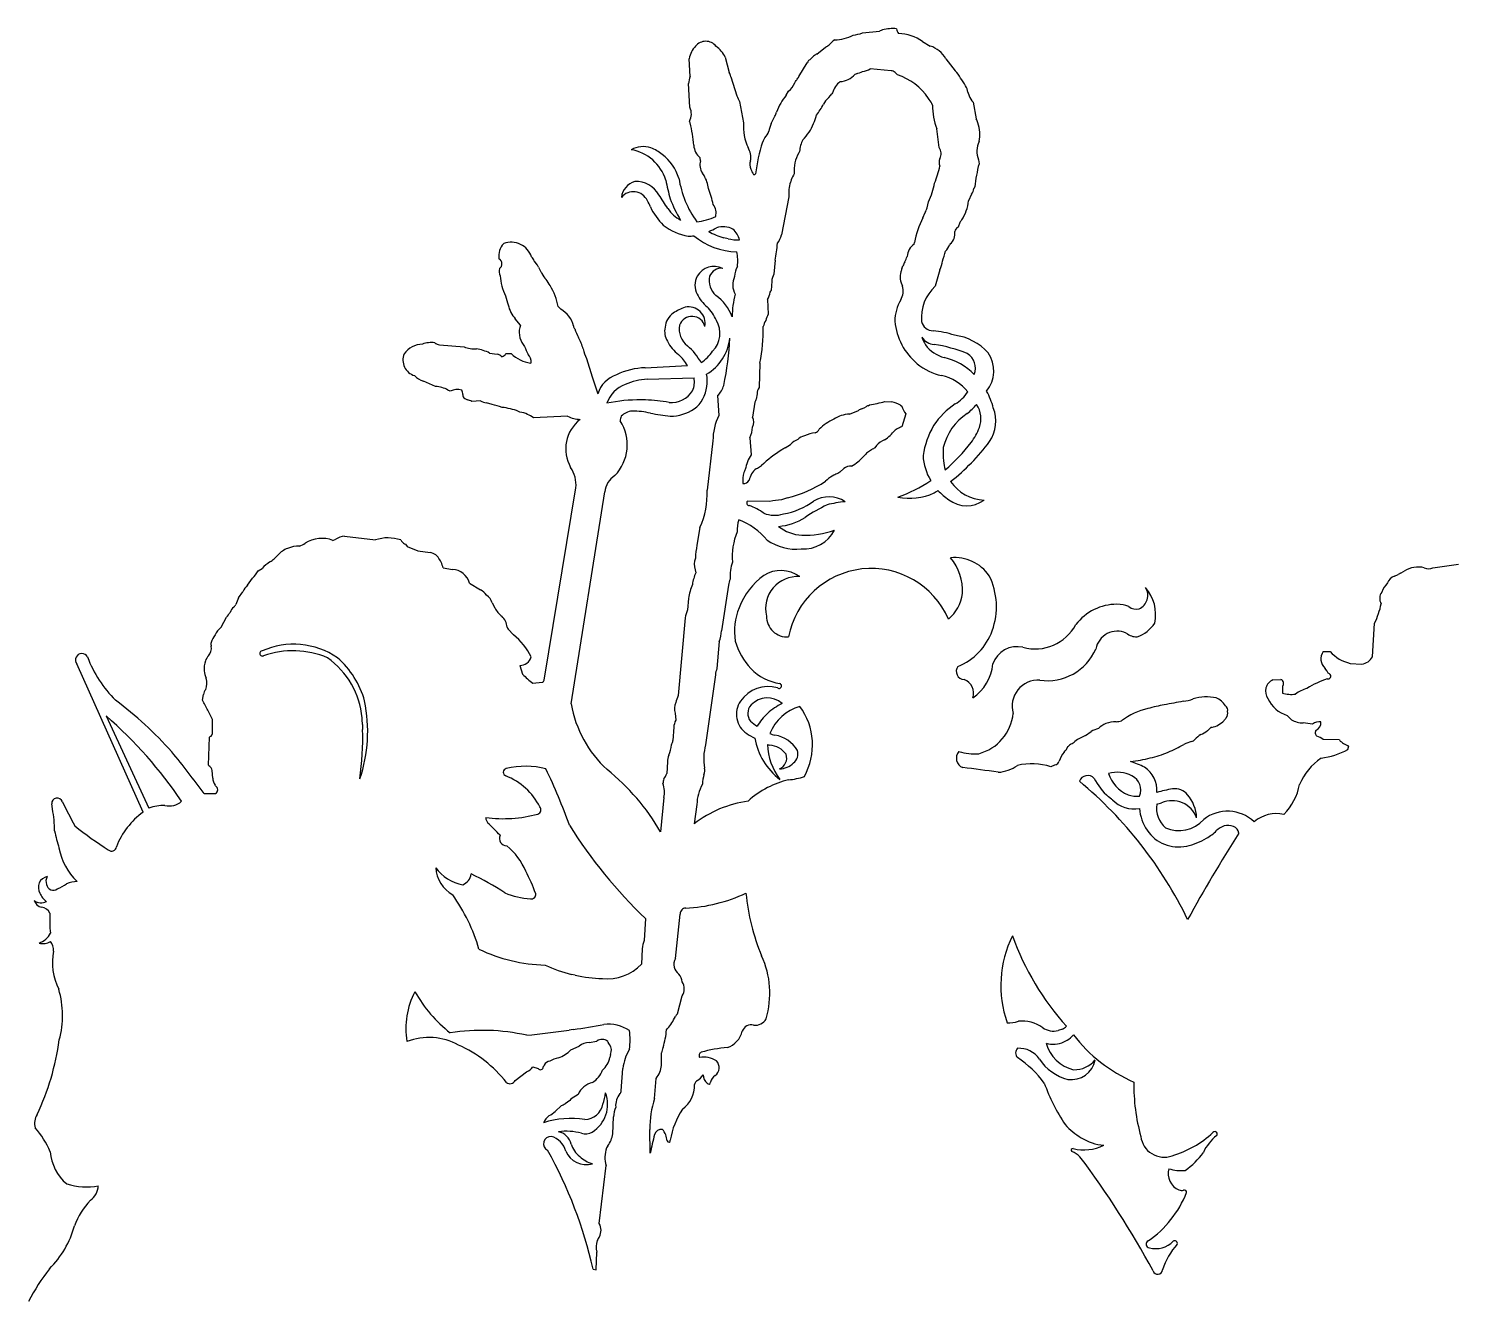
# Model space of a CAD drawing. Extents: x 0 to 29.9, y 0 to 23.9.
# Drawn here: x 0.93 to 17.14, y 9.48 to 23.91 of the extents above; entities that cross this region are included whole.
import ezdxf

# ---------------------------------------------------------------- set-up
doc = ezdxf.new("R2010")
doc.units = 0
doc.layers.add('WHITE', color=7, linetype='CONTINUOUS')

msp = doc.modelspace()

# ---------------------------------------------------------------- linework, layer by layer
at = {"layer": 'WHITE', "linetype": 'CONTINUOUS'}
for p, q in [((10.382711, 23.861903), (10.574773, 23.881591)), ((9.864273, 23.622591), (9.960523, 23.701341)), ((11.062148, 23.766091), (11.149648, 23.713591)), ((8.430148, 23.367091), (8.417461, 23.569653)), ((8.825648, 23.586716), (8.871855, 23.411682)), ((9.660398, 23.368841), (9.753586, 23.522403)), ((9.796023, 23.566591), (9.801711, 23.570528)), ((11.328148, 23.569216), (11.433586, 23.430528)), ((8.889961, 23.365778), (8.956898, 23.149216)), ((10.312273, 23.399466), (10.296086, 23.391153)), ((10.704919, 23.432972), (10.468898, 23.454591)), ((10.777336, 23.386778), (10.751086, 23.413028)), ((8.424898, 23.018841), (8.409101, 23.288932)), ((9.516898, 23.156216), (9.541398, 23.200841)), ((9.613586, 23.294903), (9.623648, 23.312841)), ((10.041898, 23.182466), (10.034898, 23.172841)), ((11.576783, 23.191418), (11.590648, 23.149216)), ((8.987961, 23.084903), (9.033898, 22.842091)), ((9.963586, 23.093653), (9.940398, 23.053841)), ((11.137398, 23.106341), (11.130398, 23.120341)), ((11.637898, 23.076591), (11.671855, 22.886682)), ((8.426783, 22.841418), (8.421398, 22.859591)), ((9.34581, 22.834113), (9.387398, 22.919091)), ((11.251855, 22.562932), (11.224023, 22.772966)), ((9.258773, 22.641716), (9.273648, 22.674091)), ((8.546987, 22.412569), (8.540398, 22.446591)), ((9.669101, 22.518932), (9.661711, 22.503028)), ((11.697264, 22.422764), (11.702648, 22.378341)), ((8.585461, 22.244903), (8.568398, 22.272466)), ((9.607384, 22.2649), (9.600461, 22.249278)), ((9.569398, 22.176216), (9.565461, 22.170528)), ((9.546106, 22.00238), (9.465273, 21.572466)), ((11.113773, 21.880466), (11.129405, 21.948882)), ((11.618648, 22.035341), (11.583514, 21.957668)), ((11.066523, 21.764966), (11.091898, 21.826216)), ((11.485648, 21.712466), (11.464648, 21.661716)), ((8.85798, 21.527625), (8.809165, 21.53909)), ((10.967648, 21.468341), (10.972851, 21.486432)), ((11.376711, 21.470528), (11.368398, 21.460466)), ((6.660898, 21.274966), (6.691086, 21.234278)), ((9.392648, 21.284591), (9.376898, 21.126216)), ((6.709898, 21.207591), (6.736148, 21.155091)), ((10.829398, 21.187466), (10.840336, 21.222028)), ((11.259898, 21.177841), (11.205635, 20.989517)), ((9.352913, 21.048032), (9.344884, 20.94365)), ((6.931273, 20.758716), (6.961959, 20.729117)), ((9.305148, 20.838341), (9.313898, 20.672091)), ((6.505148, 20.549591), (6.446086, 20.621778)), ((5.586566, 20.326284), (5.865523, 20.302841)), ((6.154273, 20.232841), (6.242258, 20.221942)), ((6.338898, 20.225841), (6.400148, 20.225841)), ((6.619773, 20.119091), (6.625461, 20.123028)), ((7.253711, 20.172028), (7.31581, 19.962569)), ((9.219398, 20.119966), (9.208898, 19.840841)), ((7.31581, 19.962569), (7.380608, 19.770986)), ((7.918556, 20.066315), (8.398085, 20.091206)), ((7.941945, 19.935396), (8.472037, 19.952602)), ((5.54324, 19.853138), (5.403523, 19.913466)), ((5.708898, 19.801466), (5.681773, 19.812841)), ((6.050148, 19.692091), (5.953898, 19.683341)), ((6.18217, 19.651429), (6.120821, 19.669206)), ((7.923087, 19.701078), (7.874126, 19.702152)), ((8.739898, 19.751591), (8.753898, 19.525841)), ((9.161648, 19.676341), (9.136711, 19.506153)), ((9.186323, 19.770316), (9.175648, 19.708716)), ((10.373523, 19.601966), (10.417273, 19.620341)), ((10.444398, 19.636091), (10.460858, 19.644084)), ((10.635148, 19.683341), (10.714571, 19.677956)), ((10.812336, 19.641778), (10.827648, 19.630841)), ((6.49717, 19.563929), (6.481086, 19.571778)), ((7.038898, 19.517091), (6.653898, 19.499591)), ((10.23342, 19.540253), (10.335898, 19.581841)), ((10.871398, 19.543341), (10.825898, 19.398091)), ((8.686987, 19.236319), (8.619101, 18.677682)), ((9.103898, 19.272091), (9.121398, 19.079591)), ((9.505523, 19.160091), (9.565461, 19.195528)), ((10.540648, 19.183716), (10.521398, 19.158341)), ((10.418586, 19.086153), (10.392336, 19.059903)), ((9.176086, 18.919903), (9.181773, 18.923841)), ((9.224211, 18.950528), (9.235148, 18.957091)), ((10.055898, 18.846841), (10.037961, 18.836778)), ((10.169211, 18.924278), (10.125898, 18.881841)), ((6.772723, 16.525116), (7.133194, 18.706079)), ((7.078016, 16.25437), (7.461312, 18.657609)), ((9.33224, 18.550384), (9.077648, 18.554591)), ((9.531876, 18.592679), (9.462258, 18.567239)), ((4.509557, 18.155638), (4.861023, 18.114466)), ((8.538648, 18.255341), (8.503823, 18.055316)), ((4.378898, 18.108341), (4.412586, 18.121028)), ((5.147148, 18.113591), (5.157648, 18.099591)), ((5.201398, 18.064591), (5.218898, 18.038341)), ((5.218898, 18.038341), (5.341757, 17.989786)), ((5.341757, 17.989786), (5.480807, 17.973544)), ((5.544836, 17.944278), (5.571086, 17.918028)), ((16.84849, 17.797884), (17.136923, 17.840766)), ((3.410396, 17.600955), (3.468596, 17.679697)), ((3.530378, 17.763033), (3.575466, 17.79219)), ((5.627456, 17.797379), (5.73479, 17.780646)), ((8.485737, 17.776613), (8.491398, 17.740841)), ((16.411023, 17.703216), (16.454773, 17.721591)), ((16.481898, 17.737341), (16.523023, 17.760091)), ((3.30872, 17.456243), (3.357646, 17.526595)), ((5.925461, 17.624903), (6.051494, 17.55036)), ((8.86274, 17.600414), (8.783696, 17.084)), ((6.184898, 17.401341), (6.214211, 17.344903)), ((8.407964, 17.45182), (8.397773, 17.319966)), ((3.112691, 17.123969), (3.173801, 17.236877)), ((8.371523, 17.232466), (8.291898, 16.348716)), ((6.366898, 17.102966), (6.425523, 17.039091)), ((16.162523, 16.787966), (16.186855, 17.17125)), ((8.758105, 16.96125), (8.732313, 16.656096)), ((2.227042, 15.028991), (1.474827, 16.707912)), ((15.605148, 16.848341), (15.683898, 16.848341)), ((15.910523, 16.714466), (16.043523, 16.705716)), ((6.496398, 16.690841), (6.529211, 16.592403)), ((8.713918, 16.58537), (8.603398, 15.790466)), ((15.034648, 16.528091), (15.123898, 16.533341)), ((15.643648, 16.631341), (15.624836, 16.658028)), ((15.676023, 16.596341), (15.661148, 16.605091)), ((6.645148, 16.489591), (6.749273, 16.500091)), ((15.141398, 16.454591), (15.141398, 16.375841)), ((2.900148, 16.297091), (2.912434, 16.361247)), ((1.808315, 16.118316), (2.290351, 15.073905)), ((3.013898, 16.078341), (2.959648, 16.182466)), ((3.013898, 15.920841), (3.013898, 16.078341)), ((8.258514, 16.149014), (8.263898, 16.069591)), ((15.244211, 16.076153), (15.196086, 16.124278)), ((2.978898, 15.877091), (2.988523, 15.884091)), ((4.713519, 16.023146), (4.715447, 15.965674)), ((8.241768, 15.990612), (8.233529, 15.84232)), ((12.909658, 15.896363), (12.973903, 15.941282)), ((15.482648, 16.025841), (15.376807, 16.039134)), ((2.967961, 15.559903), (2.978898, 15.877091)), ((15.787869, 15.846723), (15.605148, 15.850841)), ((15.885148, 15.737091), (15.893898, 15.780841)), ((2.970148, 15.553341), (2.967961, 15.559903)), ((8.171734, 15.596836), (8.163563, 15.466096)), ((3.017843, 15.4137), (3.009954, 15.500482)), ((2.917648, 15.238341), (3.048898, 15.238341)), ((3.047148, 15.324966), (3.041898, 15.335466)), ((1.199101, 15.063932), (1.191008, 15.120966)), ((8.128105, 15.19375), (8.093324, 14.805008)), ((8.504047, 15.115451), (8.474031, 14.895075)), ((13.205047, 15.176583), (13.171205, 15.203147)), ((7.922648, 13.820841), (7.907773, 13.574966)), ((8.261711, 13.368028), (8.316398, 13.873341)), ((7.883056, 13.479393), (7.874741, 13.304789)), ((7.126046, 13.179514), (7.084546, 13.189091)), ((8.283586, 12.742403), (8.337264, 12.945168)), ((8.249023, 12.691216), (8.260398, 12.711341)), ((7.102046, 12.563631), (7.054769, 12.556809)), ((12.647506, 12.568649), (12.598031, 12.551239)), ((7.073898, 12.333341), (7.171023, 12.375341)), ((7.284369, 12.417072), (7.369648, 12.433091)), ((7.493898, 12.429591), (7.500461, 12.418653)), ((12.665788, 12.423201), (12.700755, 12.441843)), ((7.523514, 12.280168), (7.516783, 12.246514)), ((8.101418, 12.15787), (8.102851, 12.298932)), ((6.443023, 11.985091), (6.573398, 12.083091)), ((6.645148, 12.140841), (6.706398, 12.123341)), ((7.647213, 11.869765), (7.664355, 12.1225)), ((8.023491, 11.782289), (8.043398, 12.010466)), ((6.969773, 11.701591), (6.896711, 11.635528)), ((7.062961, 11.758028), (7.010461, 11.723028)), ((7.159211, 11.828028), (7.127273, 11.806591)), ((7.550981, 11.37978), (7.560223, 11.572616)), ((7.975148, 11.160841), (7.971106, 11.43238)), ((7.397648, 10.364591), (7.476398, 11.020841)), ((7.362648, 9.839591), (7.371398, 10.040841)), ((7.327648, 9.848341), (7.362648, 9.839591))]:
    msp.add_line(p, q, dxfattribs=at)
for centre, radius, start, end in [((10.040079, 24.329113), 0.546904, -87.153324, -64.320577), ((10.215336, 24.320347), 0.488042, -82.732835, -69.943182), ((10.804712, 23.395328), 0.537888, 111.267474, 115.30798), ((10.728665, 23.412923), 0.498099, 85.655451, 103.82892), ((10.875707, 23.92766), 0.110792, -170.613823, -139.251253), ((10.770089, 23.335488), 0.520305, 55.852706, 87.611483), ((8.673734, 23.527839), 0.259662, 135.286001, 170.732985), ((8.605148, 23.620861), 0.146566, 37.718732, 142.281269), ((8.523702, 23.437775), 0.336682, 26.255811, 54.107909), ((9.852169, 23.951591), 0.272701, -66.588176, -55.876526), ((10.155031, 23.625009), 0.180643, 119.077584, 146.069744), ((11.049125, 23.406774), 0.322864, 30.207063, 71.859443), ((9.846033, 23.47609), 0.1034, 118.924454, 153.390213), ((9.889758, 23.517482), 0.102792, 121.068311, 148.931689), ((9.896229, 23.540177), 0.088393, 111.193607, 132.325352), ((8.607554, 23.277404), 0.198787, 153.181298, 176.675509), ((8.686865, 23.312195), 0.210045, 14.779899, 28.271445), ((9.320974, 23.557504), 0.389193, -38.949906, -32.672422), ((9.486565, 23.450653), 0.192123, -32.507885, -25.203438), ((10.115564, 23.551705), 0.241588, -86.888499, -41.649229), ((10.237083, 23.723793), 0.332929, -76.947367, -64.060912), ((10.342999, 23.675914), 0.254627, -81.027374, -60.366626), ((10.7085, 23.377853), 0.055235, 39.556154, 93.716396), ((10.570481, 22.745526), 0.67379, 33.798796, 72.121375), ((11.293005, 23.271066), 0.212583, 21.42428, 48.600876), ((11.254992, 23.125671), 0.324656, 24.507368, 43.39482), ((9.397588, 23.385938), 0.234398, -52.154755, -22.85353), ((10.277478, 23.11618), 0.244727, 127.446684, 164.284646), ((11.397653, 23.162356), 0.181472, 9.215198, 32.679741), ((8.26202, 22.942757), 0.179772, -27.556355, 25.038264), ((9.264182, 23.257974), 0.325962, -160.5094, -147.930147), ((10.041554, 22.728649), 0.676814, 140.821747, 159.518809), ((8.992113, 23.570191), 1.079751, -36.476999, -28.568668), ((9.594506, 23.497733), 0.547266, -47.591941, -36.417453), ((11.05315, 23.01614), 0.123426, 12.594233, 46.954406), ((12.006549, 23.058789), 0.833092, -178.917676, -159.934962), ((11.767115, 23.212342), 0.187418, -160.316586, -133.587164), ((9.262946, 23.000653), 0.148797, -33.239497, -13.678551), ((9.438294, 23.022748), 0.432486, -25.844275, -12.61707), ((11.609268, 22.838313), 0.0791, 3.297792, 37.69795), ((7.046678, 22.479943), 1.426659, 4.369183, 14.677125), ((9.588455, 22.797269), 0.556365, 175.379115, 205.104894), ((9.158531, 22.797217), 0.168558, -46.925272, -17.505731), ((9.759918, 22.660895), 0.448877, 157.300817, 169.003948), ((9.310642, 23.044215), 0.557912, -44.890556, -22.110975), ((11.353203, 22.710839), 0.360108, -12.774114, 21.507589), ((7.896813, 22.279169), 0.293453, 72.825364, 118.10161), ((7.678103, 22.049727), 0.49489, 16.894947, 80.640558), ((7.765578, 22.038915), 0.564379, 52.081678, 67.290005), ((8.668196, 22.599528), 0.199304, -176.86533, -129.882799), ((8.894718, 22.448664), 0.220775, -9.206756, 30.650695), ((10.969845, 22.057475), 1.812191, 161.84849, 173.42017), ((9.205473, 22.658445), 0.055864, -40.683797, -17.425405), ((9.978926, 22.503171), 0.310225, 151.653679, 177.087812), ((11.142312, 22.492864), 0.130036, -24.820364, 32.604555), ((11.932007, 22.519078), 0.253734, 153.771447, 202.307995), ((7.774734, 22.047905), 0.551662, 17.644279, 52.258041), ((8.688024, 22.362436), 0.149683, 160.431791, 216.946632), ((9.222204, 22.369351), 0.118057, 158.122934, 205.910315), ((9.996662, 22.301351), 0.390981, 148.947349, 185.349393), ((11.344483, 22.394956), 0.094644, 152.758794, 206.474564), ((13.2953, 21.95316), 1.648429, 165.052679, 174.323833), ((9.458385, 22.399943), 1.172599, -170.931182, -144.613291), ((8.298051, 22.067116), 0.337954, 5.432771, 31.740277), ((9.304091, 22.374805), 0.196537, -163.128302, -142.749486), ((9.152918, 22.273953), 0.018864, -106.222575, -27.890302), ((9.779096, 22.130197), 0.214688, 146.31194, 167.622547), ((10.021425, 22.638883), 1.270963, -22.19231, -13.009906), ((7.785029, 21.888431), 0.173582, 24.436368, 141.282498), ((7.851842, 21.979667), 0.20299, 103.994292, 175.100712), ((7.820641, 21.890047), 0.287143, 28.180407, 93.571486), ((13.621129, 23.330624), 5.58644, -168.255861, -166.020821), ((7.971961, 21.806048), 0.724449, 8.684277, 23.861978), ((10.006476, 22.034578), 0.461495, 162.867219, 184.000775), ((10.426188, 22.295695), 0.784088, -26.25168, -10.053506), ((11.454731, 22.142872), 0.19604, -33.26522, -13.523725), ((11.612531, 22.125484), 0.043427, -40.939088, -12.345247), ((7.718767, 21.810076), 0.26992, 16.974141, 33.801927), ((8.645417, 22.210033), 0.741632, -154.339351, -134.68074), ((4.736654, 19.7464), 4.041184, 31.714478, 34.333257), ((9.744798, 22.597382), 1.663059, -158.249546, -148.974988), ((8.565056, 21.817871), 0.157033, -13.909102, 38.409602), ((11.085757, 22.010698), 0.500574, -32.494823, -6.081291), ((8.510546, 22.098645), 0.406089, -145.869404, -118.039345), ((8.41142, 22.471482), 0.756076, -83.088077, -66.121076), ((11.826579, 21.354337), 0.863886, 151.619361, 171.204543), ((10.861377, 21.950703), 0.261987, -28.370183, -15.550945), ((11.555779, 21.682232), 0.07637, 128.765386, 156.67827), ((8.522387, 22.201618), 0.654243, -127.519227, -100.267638), ((8.4126, 21.866394), 0.308618, -91.268076, -79.181085), ((8.973468, 22.168382), 0.786841, -129.73129, -91.20667), ((8.275927, 22.54308), 0.998956, -68.70779, -63.115519), ((8.987873, 22.1903), 0.675286, -121.138919, -105.345631), ((8.803068, 21.439557), 0.225519, 60.90052, 109.537712), ((8.768407, 21.463424), 0.225448, 13.228475, 50.191472), ((9.182186, 21.651152), 0.293819, -36.328024, -15.533589), ((11.280316, 21.585317), 0.149895, -49.977966, 9.134295), ((11.511872, 21.590241), 0.085666, 123.452747, 167.273637), ((6.458598, 21.333646), 0.200943, 135.857951, 189.034961), ((6.399758, 21.247337), 0.24182, 17.928915, 110.670295), ((8.987873, 22.1903), 0.675286, -101.090147, -90), ((6.40746, 21.789702), 3.02762, -9.603807, -5.926522), ((11.083894, 21.308227), 0.197862, 125.980455, 173.910793), ((11.163028, 21.542582), 0.221179, -44.135779, -21.793666), ((6.229611, 21.24432), 0.065345, -55.40634, 62.139257), ((6.544312, 21.231317), 0.12449, 20.525558, 46.60708), ((6.648797, 21.184494), 0.065321, 20.707092, 49.654307), ((8.420976, 21.27556), 0.546335, -6.407331, 11.204174), ((11.576213, 20.920207), 0.795369, 154.072708, 157.698895), ((10.508172, 21.455384), 0.399426, -27.983604, -18.413578), ((10.988503, 21.305459), 0.299903, -25.184236, -5.829183), ((10.765075, 21.497551), 0.56726, -23.099374, -11.077306), ((6.380238, 21.159386), 0.117721, 164.660185, 205.233202), ((6.871889, 21.149704), 0.599509, -176.12617, -153.405446), ((6.909982, 21.236903), 0.192123, -154.796562, -147.492115), ((6.960632, 21.236565), 0.236262, -154.177535, -134.20014), ((8.69426, 21.003511), 0.212021, 151.698786, 209.17598), ((8.70158, 20.989441), 0.225313, 64.607252, 149.430557), ((8.876875, 21.058653), 0.234403, 169.087222, 227.600838), ((8.784485, 21.043549), 0.150065, 84.756805, 156.649304), ((9.130286, 21.005761), 0.219957, 154.640912, 208.860797), ((9.173111, 21.093616), 0.241672, 149.961809, 178.494296), ((9.547105, 21.031229), 0.194918, 150.835444, 175.054543), ((11.052912, 21.099334), 0.24397, 166.788933, 206.496886), ((11.232482, 20.993945), 0.447131, 154.354277, 158.875281), ((6.31092, 20.719294), 0.596869, 27.697016, 35.652235), ((6.313635, 20.657022), 0.625955, 9.349796, 32.866314), ((9.083825, 20.964241), 0.254627, -29.633374, -8.972626), ((9.303078, 20.95258), 0.042749, -41.010261, -12.058133), ((10.646281, 20.93534), 0.196197, -29.89703, 16.324581), ((11.53236, 20.63349), 0.483223, 132.542495, 185.161536), ((7.783356, 21.260384), 1.496355, -165.32561, -161.192151), ((6.674441, 20.835723), 0.312919, -169.363617, -136.866109), ((8.531779, 20.262693), 0.5153, 108.144221, 125.05001), ((8.4102, 20.567994), 0.188434, -10.886136, 101.911008), ((8.865604, 21.060649), 0.39093, -155.760584, -129.070464), ((8.288268, 20.417267), 0.474381, 22.946294, 45.762893), ((8.429804, 20.471816), 0.504686, 20.050052, 55.063932), ((9.952189, 20.635592), 1.048327, 165.414245, 179.494372), ((11.213266, 20.596467), 0.464379, 148.724968, 180.38568), ((6.818276, 20.470531), 0.295823, 13.595528, 60.941349), ((8.364766, 20.502819), 0.22281, 125.352807, 174.240717), ((8.448926, 20.498828), 0.150121, 12.924909, 160.236069), ((8.474389, 20.455262), 0.290614, -44.114487, 30.374913), ((9.483235, 20.483785), 0.231283, 148.982387, 167.987075), ((9.533754, 20.539659), 0.25666, 148.936999, 165.720314), ((11.444374, 20.653237), 0.69805, -175.077704, -129.198509), ((11.181866, 20.619182), 0.133982, -167.427385, -90), ((6.715663, 20.467164), 0.226076, 158.617249, 217.642956), ((7.164397, 20.544493), 0.058753, -175.681496, -139.985808), ((7.503073, 20.623045), 0.400923, -163.132795, -147.979295), ((8.36889, 20.482363), 0.229832, 169.263817, 210.210768), ((8.544667, 20.505549), 0.241076, 169.473609, 232.786329), ((7.210018, 20.511152), 2.047105, -11.01654, 0.581362), ((11.093561, 19.437145), 1.051769, 71.643712, 85.183867), ((11.341317, 19.809166), 0.631768, 42.424896, 82.407563), ((5.400005, 20.07152), 0.2625, 91.501582, 144.580533), ((5.49077, 20.074887), 0.276834, 81.037291, 110.653473), ((5.602543, 20.438345), 0.113194, -127.332424, -98.114453), ((5.977518, 20.570948), 0.290558, -112.671402, -84.17837), ((5.900299, 19.715847), 0.576009, 63.837376, 79.325849), ((6.650523, 20.380612), 0.124988, -155.656427, -143.04224), ((7.346261, 20.610571), 0.852108, -159.018981, -152.432136), ((6.357119, 20.003385), 0.902994, 17.779137, 26.79582), ((7.632809, 20.361878), 0.423979, -168.742963, -153.398596), ((8.590029, 20.587753), 0.474397, -152.229412, -128.191936), ((7.953145, 19.795674), 0.683281, 28.734234, 49.282842), ((8.32742, 20.46732), 0.555307, -58.854508, -6.676133), ((5.539296, 20.565248), 3.343615, -12.06755, -2.785437), ((11.207888, 20.513785), 0.18345, -146.683624, -94.226883), ((11.360886, 20.507597), 0.320566, -162.841119, -145.702499), ((11.404935, 20.551968), 0.382142, -143.927817, -104.555201), ((10.942547, 18.69257), 1.657505, 67.773961, 81.261378), ((5.354683, 20.153116), 0.182758, 157.296648, 254.11102), ((6.189225, 20.071235), 0.159766, 48.47196, 70.613357), ((6.280655, 20.253802), 0.064608, -77.036258, -25.644134), ((6.671163, 20.50412), 0.388443, -134.24235, -97.602324), ((6.520491, 20.137099), 0.105908, -7.6348, 48.333627), ((8.010278, 19.876776), 0.443141, 28.939528, 49.731603), ((8.247153, 20.564657), 0.535858, -55.289466, -35.567626), ((11.389809, 20.559195), 0.590935, -130.861466, -100.787993), ((11.142203, 19.493467), 0.708512, 44.432327, 76.392154), ((11.471634, 20.062773), 0.191117, -22.552658, 59.191922), ((11.500121, 20.030024), 0.369798, -38.606898, 33.731209), ((5.47305, 20.129554), 0.226998, -137.890618, -107.835732), ((7.704891, 19.666265), 0.340773, 109.403351, 162.103202), ((7.950026, 19.216761), 0.850137, 92.121444, 114.930317), ((8.217013, 19.905563), 0.259326, -22.615477, 10.450585), ((8.289488, 19.919371), 0.333169, -11.206384, 12.601334), ((11.146502, 19.435319), 0.559354, 39.72932, 76.276581), ((5.534283, 19.564074), 0.289202, 59.336908, 88.225328), ((5.785166, 19.65131), 0.168415, 71.574146, 116.927163), ((5.76661, 19.764342), 0.085669, -1.055194, 33.072415), ((7.806365, 19.555779), 0.339912, 109.506078, 161.424428), ((7.959237, 19.309189), 0.626445, 91.581762, 115.163971), ((8.216601, 19.951647), 0.280646, -95.593565, -31.301151), ((8.254506, 19.889548), 0.36348, -52.953132, -5.513921), ((8.561614, 19.937262), 0.257408, -46.16261, -16.021835), ((9.313196, 19.76858), 0.126884, 145.284315, 179.216025), ((11.206377, 20.038692), 0.444492, -59.253041, -33.581029), ((11.029435, 19.383586), 0.865962, 15.290371, 28.687824), ((5.901192, 19.757755), 0.049184, 174.154341, 236.817718), ((6.005305, 19.959695), 0.276168, -118.324321, -111.905349), ((5.834169, 19.452487), 0.260055, 62.587142, 74.81815), ((6.137526, 19.841365), 0.172967, -120.342729, -95.542165), ((5.781343, 18.125021), 1.578158, 70.979577, 75.286608), ((6.201291, 18.827586), 0.795052, 69.395171, 83.182193), ((7.858028, 17.851817), 1.850405, 89.501528, 101.656606), ((7.858028, 17.851817), 1.850405, 79.688618, 87.985078), ((9.578732, 19.515195), 0.447131, 154.354277, 158.875281), ((10.509002, 19.493596), 0.156456, 114.388461, 125.89431), ((9.949319, 22.321727), 2.726067, -79.184486, -75.428849), ((10.657368, 19.373188), 0.31009, 60.016371, 79.369478), ((11.252315, 19.788487), 0.452983, -159.63394, -147.235958), ((11.912194, 18.932615), 0.867929, 123.462752, 146.534937), ((10.766543, 20.475834), 1.228009, -49.156924, -42.260901), ((11.430313, 19.487876), 0.293835, -19.900027, 33.484721), ((11.489163, 19.460865), 0.404829, -35.033539, 21.913513), ((6.439265, 19.217036), 0.351693, 65.560157, 80.523207), ((6.385835, 19.089414), 0.490003, 56.834164, 66.046595), ((7.44256, 19.146175), 0.424608, 127.991889, 209.578581), ((7.18799, 19.804628), 0.323892, -117.407269, -91.202513), ((7.215328, 19.191785), 0.499804, -44.074726, 32.877198), ((7.772913, 19.460461), 0.137857, 156.214136, 178.90359), ((7.788199, 19.380188), 0.196125, 95.215835, 136.148408), ((7.77037, 18.677787), 0.897713, 76.582735, 90), ((8.747211, 23.857509), 4.37455, -100.11842, -97.15409), ((8.202412, 20.004004), 0.486988, -90, -56.175933), ((9.309885, 19.244853), 0.622957, 153.188615, 180.784958), ((9.034209, 19.452792), 0.11556, -30.581213, 27.501212), ((10.322379, 18.917435), 0.625589, 115.123414, 133.766222), ((10.254884, 19.16826), 0.372612, 93.302293, 122.119194), ((10.424437, 19.461546), 0.149366, 109.929704, 126.353498), ((11.909332, 19.019254), 0.627481, 122.775183, 166.988584), ((8.855506, 19.3974), 0.27821, -26.769994, -0.700211), ((9.737069, 19.174375), 0.119248, 96.062122, 138.852133), ((9.895088, 18.929646), 0.401376, 96.872749, 115.155002), ((9.827274, 19.39127), 0.066159, -72.600642, -19.472019), ((10.174044, 19.862134), 0.766635, -53.229476, -41.175721), ((10.840932, 19.247509), 0.141948, 105.803856, 129.268294), ((10.877419, 19.284216), 0.124988, 114.343576, 126.95776), ((12.039022, 18.919959), 0.982507, 149.999771, 171.173012), ((11.065407, 19.633077), 0.686486, -37.112791, -20.928653), ((10.136909, 18.009066), 1.308405, 120.684806, 133.567318), ((9.595835, 18.994594), 0.188536, 118.621355, 132.192375), ((9.724924, 19.054947), 0.212583, 111.42428, 138.600876), ((10.597742, 18.94331), 0.224669, 114.443956, 127.483558), ((10.571282, 19.060947), 0.109425, 117.120816, 127.430473), ((10.709315, 19.040024), 0.221576, 110.157134, 139.571368), ((11.935744, 19.094287), 0.641214, 174.07041, 187.590222), ((10.133618, 20.329699), 1.849884, -50.160063, -36.905065), ((9.990407, 20.576013), 2.272804, -52.285437, -36.362968), ((9.461763, 18.843096), 0.414461, 145.20727, 170.364784), ((10.0323, 19.368955), 0.474488, -61.566033, -40.642495), ((10.548332, 18.973907), 0.171561, 120.59102, 139.136223), ((11.67873, 19.10367), 0.611466, -176.911614, -148.88515), ((11.778791, 19.046426), 0.480058, -175.599338, -163.401311), ((6.772798, 18.735449), 0.361591, -4.65896, 33.796442), ((7.711217, 18.633623), 0.251054, 123.021615, 174.517567), ((9.323526, 18.787684), 0.300072, 162.54994, 186.091562), ((9.301681, 18.777991), 0.282581, 151.583313, 159.345219), ((9.308563, 18.75007), 0.215392, 127.955756, 169.325679), ((9.141463, 19.035027), 0.118268, -70.071721, -45.599498), ((10.134012, 18.634106), 0.224281, 115.35731, 139.453404), ((10.268086, 18.439966), 0.45888, 111.182623, 117.542283), ((10.177419, 18.767966), 0.124988, 114.343576, 126.95776), ((10.252534, 18.81202), 0.139803, 87.666843, 126.584279), ((7.719051, 18.630301), 0.901296, -24.583779, 3.013414), ((9.037223, 18.822945), 0.068181, -100.200958, -28.926608), ((9.222462, 19.897478), 1.340983, -76.659563, -56.449508), ((10.142276, 20.320465), 1.837247, -69.630418, -56.540649), ((10.911696, 19.252629), 0.667292, -101.227156, -65.011856), ((9.990407, 20.576013), 2.272804, -58.036516, -56.727994), ((11.72137, 19.116789), 0.65484, -137.664916, -123.438763), ((11.778791, 19.046426), 0.480058, -146.012789, -92.311706), ((9.097722, 18.533763), 0.028927, 133.943566, 270), ((8.859201, 17.850939), 0.696041, 54.453547, 69.959604), ((9.507906, 17.705218), 0.86323, 93.031241, 101.741675), ((9.3369, 19.234754), 0.839156, -79.80974, -54.174431), ((10.982896, 16.492403), 2.255413, 116.394869, 123.647077), ((10.000605, 18.275086), 0.328273, 56.110507, 121.70678), ((10.356684, 16.928793), 1.62802, 96.101271, 103.369369), ((11.562329, 18.830672), 0.32939, -127.782502, -53.246538), ((9.339989, 18.219678), 0.38036, 161.003833, 182.223221), ((8.694404, 17.609764), 0.787471, 39.642344, 68.708581), ((9.386353, 18.721584), 0.328046, -111.926903, -72.433631), ((9.367775, 18.951805), 0.687096, -84.86486, -57.867523), ((4.522435, 17.966403), 0.189673, 93.893041, 125.390707), ((9.658708, 17.922346), 0.753764, 157.982603, 184.474619), ((9.71474, 18.627018), 0.459095, -128.447919, -92.547337), ((9.709942, 18.41076), 0.399762, -93.119547, -27.89773), ((9.735168, 19.153529), 0.985998, -92.373422, -70.565047), ((3.958801, 17.770479), 0.265221, 111.050142, 139.275286), ((3.999366, 17.694587), 0.350778, 89.984543, 112.781472), ((3.956754, 18.206375), 0.166577, -75.144711, -50.464756), ((4.251188, 17.77796), 0.354205, 68.865746, 122.133462), ((5.002788, 17.6895), 0.447988, 71.201401, 108.448168), ((5.244023, 18.162716), 0.106983, -143.839736, -113.479881), ((10.043617, 17.810013), 1.559211, 170.948314, 176.41718), ((9.634355, 18.60062), 0.591485, -124.329206, -84.778229), ((3.915243, 17.461932), 0.473834, 121.92058, 135.81384), ((3.38953, 18.281026), 0.499538, -56.573847, -42.50419), ((5.413369, 17.741321), 0.241816, 57.066601, 73.806558), ((5.302724, 17.71915), 0.334022, 13.544722, 36.54155), ((8.647206, 17.839923), 0.173437, 157.086546, 201.40965), ((9.355132, 17.704723), 0.475215, 160.476217, 184.053672), ((11.42664, 17.439023), 0.475374, 34.616125, 95.624351), ((10.948039, 17.544894), 0.566993, -3.970468, 40.364884), ((3.117958, 18.004214), 0.477764, -42.784292, -30.318772), ((5.723869, 17.572688), 0.208245, 14.521302, 86.993837), ((9.017407, 17.516494), 0.571853, 156.901344, 170.552211), ((9.054462, 17.588362), 0.192101, 154.478085, 176.402902), ((9.761319, 17.041732), 0.835619, 126.67079, 158.630514), ((9.455493, 17.398384), 0.36833, 54.457299, 121.640167), ((9.647284, 17.334198), 0.364575, 86.48952, 193.07754), ((10.481074, 16.837861), 0.953066, 23.472442, 169.333973), ((11.11083, 17.357377), 0.789672, -20.146253, 26.446834), ((16.459344, 17.572968), 0.138922, 110.354401, 157.070943), ((16.546502, 17.594846), 0.156456, 114.388461, 125.89431), ((16.679612, 17.521178), 0.285657, 75.619722, 123.241702), ((16.799523, 17.920118), 0.131677, -111.830763, -68.169236), ((3.576777, 17.427036), 0.240687, 133.731034, 155.566013), ((5.930826, 17.350539), 0.23343, 35.801683, 58.872928), ((9.471332, 17.233432), 1.085562, 159.682502, 168.394315), ((11.087393, 17.552337), 0.428829, -51.340873, -6.252364), ((13.448911, 17.485808), 0.16722, -65.659056, 31.478082), ((13.234853, 17.266732), 0.470202, -11.722417, 40.66385), ((16.362301, 17.451743), 0.117857, 142.820524, 211.114073), ((16.624574, 17.378586), 0.384327, 139.714348, 157.934252), ((3.369142, 17.22918), 0.169086, 132.870408, 157.70119), ((3.225114, 17.400003), 0.055138, -58.277514, -18.86629), ((3.852051, 17.181989), 0.608625, 153.216996, 160.797251), ((6.027845, 17.350071), 0.16521, 18.079235, 56.033821), ((6.465661, 17.470295), 0.280981, -153.495854, -127.925332), ((9.598082, 17.083984), 0.668513, 156.904684, 190.015823), ((13.266368, 16.798307), 0.586763, 90, 142.65329), ((13.268224, 17.04887), 0.336205, 66.72513, 90.316408), ((13.486558, 17.476022), 0.14596, -125.850277, -77.626866), ((15.398126, 17.561443), 0.879968, -26.322102, -11.178858), ((2.909075, 17.460898), 0.346793, -40.239175, -28.89279), ((6.160702, 17.107962), 0.193097, 5.536124, 46.769593), ((8.838536, 17.14005), 0.476069, 157.795058, 168.806453), ((9.53005, 17.251706), 0.237886, 180, 273.476343), ((3.539543, 16.729033), 0.585057, 148.147983, 157.780403), ((3.23622, 16.951886), 0.21183, 125.67254, 156.077518), ((6.448773, 17.167445), 0.104216, -156.920221, -141.778443), ((5.934411, 16.438117), 0.776119, 26.720544, 50.744493), ((8.391902, 17.101637), 0.392191, -20.9748, -2.577544), ((11.209481, 17.312113), 0.68152, -68.246433, -19.430149), ((12.338906, 17.400993), 0.522874, -105.357743, -28.156452), ((13.270782, 16.831493), 0.248463, 65.837955, 169.311172), ((13.485927, 17.190824), 0.174533, -130.540574, -86.99113), ((13.377697, 17.3753), 0.377486, -71.881565, -32.729954), ((2.855977, 16.890391), 0.144903, -38.73419, 7.246221), ((3.061033, 16.932151), 0.065654, 163.973519, 200.958011), ((3.933734, 16.054443), 0.877662, 55.55578, 114.141803), ((3.924141, 15.843875), 1.013941, 67.163864, 109.105281), ((9.674643, 17.1791), 0.764683, -163.952528, -136.820804), ((12.134443, 16.611885), 0.292446, 76.960616, 160.710386), ((12.476922, 17.118106), 0.600027, -98.08185, -23.632194), ((1.532313, 16.752568), 0.072793, 28.311845, 217.840182), ((2.881731, 17.273839), 1.37441, -159.258625, -134.715035), ((3.190379, 16.652524), 0.27193, 160.268147, 184.73632), ((3.039122, 16.717438), 0.108104, 130.432849, 165.594666), ((3.577698, 16.826744), 0.028747, 95.839895, 300.465516), ((3.763589, 16.006172), 0.950382, 5.466903, 54.339192), ((3.785289, 16.031997), 0.986256, 15.065093, 49.168249), ((6.496474, 16.828351), 0.13751, -90.031601, -17.460724), ((11.339119, 16.754146), 0.521299, -55.731424, -5.024175), ((15.722348, 16.76429), 0.144223, 144.353497, 227.458785), ((16.013867, 17.148161), 0.445837, -137.740717, -103.40283), ((16.016745, 16.871669), 0.168099, -80.833782, -29.863586), ((3.174532, 16.649922), 0.255926, -175.551256, -156.05534), ((2.766397, 16.486023), 0.184286, -21.475035, 19.01066), ((7.066971, 17.082039), 0.727275, -137.681873, -125.450866), ((8.911749, 16.571672), 0.198305, 154.802996, 176.039049), ((9.540454, 17.070074), 0.592354, -135.629062, -99.387401), ((11.537127, 16.624411), 0.092888, 143.911434, 267.717837), ((15.108318, 16.488559), 0.047415, -45.758994, 70.81661), ((16.048029, 15.383477), 1.222264, 109.021242, 120.938125), ((15.564898, 16.559883), 0.106338, 25.159302, 42.220833), ((15.658133, 16.569838), 0.031976, -105.346895, 55.979389), ((2.982403, 16.364476), 0.070044, 129.457595, 182.642079), ((6.74218, 16.530237), 0.030969, -76.76, -9.518119), ((9.312235, 16.075824), 0.376684, 73.550888, 146.220415), ((9.436408, 16.458784), 0.027878, -128.909179, 74.546956), ((11.47513, 16.376058), 0.166105, -18.503932, 69.453398), ((12.372175, 16.230497), 0.294248, 86.02633, 196.298233), ((15.089309, 16.399837), 0.139416, 113.08343, 216.566994), ((15.237694, 16.744116), 0.380656, -104.653484, -82.079437), ((15.568499, 15.972264), 0.483081, 107.946461, 125.18364), ((-0.627901, 12.894932), 4.247364, 41.536966, 53.227771), ((1.665619, 15.583511), 1.425924, 24.837539, 30.028666), ((3.084585, 15.94561), 1.688219, -18.695198, 11.713241), ((8.406735, 16.498746), 1.351005, -169.578709, -132.986443), ((8.416674, 16.199282), 0.165956, 154.791, 197.631643), ((8.675867, 16.18153), 0.418788, 156.470877, 167.808935), ((9.210343, 16.137068), 0.258006, 144.944198, 236.899062), ((9.222204, 16.148134), 0.141088, 137.544565, 219.205482), ((9.303907, 16.066394), 0.256596, 49.286106, 136.393005), ((9.783801, 15.629074), 0.704881, 116.318896, 132.726021), ((9.825244, 15.712083), 0.537139, 106.504426, 157.17964), ((9.075254, 15.790614), 0.739859, -28.902224, 36.153153), ((14.145515, 14.36077), 1.915649, 100.309594, 106.003727), ((26.752098, -54.097066), 71.524562, 100.256224, 100.430843), ((13.93329, 16.883056), 0.604268, -82.025792, -71.002099), ((14.280244, 15.853255), 0.482438, 76.585388, 108.145217), ((14.339216, 16.174145), 0.15755, 45.550381, 70.361146), ((14.226822, 16.031343), 0.338777, 36.923046, 48.89537), ((14.452399, 16.182544), 0.069174, -11.649861, 49.138727), ((15.304349, 16.467845), 0.36022, -155.205064, -107.490491), ((-1.473946, 12.353608), 4.994624, 34.059171, 48.916452), ((1.270394, 15.878889), 3.446145, 2.399118, 3.624017), ((8.458084, 15.972588), 0.217066, 153.456151, 175.236899), ((9.473654, 16.452261), 0.533715, -132.529709, -122.314743), ((9.692336, 15.715732), 0.579225, 131.895649, 150.471608), ((11.565773, 16.200219), 0.526582, -75.180386, -5.699854), ((13.24563, 15.774434), 0.278402, 87.820018, 111.96968), ((13.230467, 16.420928), 0.369193, -86.000209, -76.380347), ((13.777346, 15.468304), 0.751106, 102.297403, 127.759885), ((14.280715, 16.256574), 0.27454, -77.453086, -43.333941), ((14.329913, 16.220703), 0.214275, -45.385525, -35.140612), ((14.43322, 16.149718), 0.08895, -36.05216, 12.239723), ((15.388071, 16.335456), 0.296536, -119.021308, -92.176863), ((15.557827, 15.93977), 0.11428, 79.374712, 131.135527), ((15.486224, 16.043042), 0.093115, -65.923646, 5.576609), ((2.956156, 15.933575), 0.05913, -56.811667, -12.436642), ((1.270394, 15.878889), 3.446145, -7.912698, 1.443049), ((9.500651, 16.53242), 0.748235, -125.190818, -117.066461), ((9.570958, 16.507879), 0.634909, -112.289141, -106.692381), ((9.340047, 15.553192), 0.349915, 29.883902, 82.025581), ((13.113696, 15.380016), 0.555198, 111.561777, 125.711336), ((13.149879, 15.644533), 0.345004, 105.747576, 120.668532), ((13.246944, 15.779352), 0.27435, 112.60844, 134.034482), ((14.373858, 15.65454), 0.298454, 121.563632, 138.675815), ((14.106475, 16.179194), 0.292314, -67.649433, -50.772595), ((14.138477, 16.15448), 0.253098, -52.846818, -43.391711), ((14.338358, 15.968894), 0.019798, 84.20978, 143.729861), ((15.558665, 15.928658), 0.045274, 139.554517, 236.076065), ((15.347898, 15.476341), 0.454343, 55.514209, 65.903067), ((7.785252, 15.843273), 0.435485, -22.735793, -6.964883), ((7.696829, 15.979586), 0.553975, -19.961426, -14.346436), ((9.152781, 15.633279), 0.571427, 164.033384, 190.649229), ((9.903008, 16.000173), 0.754819, -169.771135, -127.311122), ((9.500202, 16.384774), 0.620161, -108.454655, -105.876983), ((10.01064, 15.825165), 0.707333, -177.677821, -143.034732), ((9.311469, 15.537004), 0.25199, 35.625353, 85.65914), ((9.52277, 15.687219), 0.127224, -52.930309, 18.475333), ((12.427397, 15.924818), 0.323549, -41.844028, -27.905992), ((12.796064, 15.70512), 0.107271, 116.719096, 140.474106), ((12.674883, 15.947127), 0.163382, -63.48038, -45.388037), ((11.348961, 20.96414), 5.820224, -64.589115, -62.628502), ((14.280222, 15.233832), 0.617016, 105.764939, 114.44836), ((14.094234, 15.896818), 0.071571, -75.144268, -39.167184), ((15.466963, 16.523101), 0.890332, -82.663982, -61.985411), ((15.935639, 15.966279), 0.190078, -141.024811, -102.685454), ((-3.342865, 10.769021), 7.692129, 35.522675, 39.980034), ((8.403179, 15.592451), 0.231487, 159.117257, 178.91469), ((9.386072, 15.642527), 0.136605, -65.94271, 17.578726), ((9.426682, 15.769835), 0.252497, -86.576788, -46.821635), ((11.557541, 15.638904), 0.112016, 137.346771, 249.341916), ((11.647931, 16.275785), 0.586987, -107.117958, -84.865708), ((12.302174, 14.895772), 0.681054, 71.588846, 103.914485), ((12.756817, 15.044068), 0.552525, 109.560939, 115.692642), ((12.54314, 15.633518), 0.074554, -67.370471, -22.046543), ((12.896717, 15.518), 0.297637, 140.085495, 162.89668), ((13.117062, 14.614172), 1.032204, 63.478841, 72.862431), ((13.177262, 17.523198), 1.938067, -82.768642, -76.058449), ((13.333302, 16.961077), 1.355005, -76.735482, -67.746099), ((15.958805, 15.080586), 0.675286, 124.055576, 157.10407), ((2.93909, 15.488535), 0.071864, 9.569636, 64.393728), ((3.138515, 15.407989), 0.120807, 177.290584, 216.892726), ((6.352652, 15.480074), 0.042755, 103.002218, 251.235279), ((6.065235, 14.754286), 0.737925, 26.90284, 68.231633), ((6.561924, 14.650661), 0.898154, 75.032063, 104.105796), ((0.810158, 12.657236), 6.632576, 19.584608, 25.554632), ((5.92361, 13.550349), 2.506357, 30.039085, 51.449403), ((8.321556, 15.336934), 0.202601, 160.229134, 175.709674), ((7.995985, 15.517264), 0.175215, -39.647424, -16.979411), ((10.083493, 15.184998), 1.525404, 169.747465, 174.023927), ((8.488249, 15.504208), 0.105589, -26.86097, 12.845273), ((9.505313, 16.033841), 0.63902, -86.762814, -70.086807), ((10.45545, 6.153834), 9.440248, 81.077306, 83.537218), ((11.888001, 15.918972), 0.44027, -85.877953, -55.337909), ((12.934511, 15.342129), 0.101072, 43.16208, 159.005312), ((13.58412, 15.694349), 0.6417, -153.82323, -130.051135), ((13.269858, 15.114046), 0.366593, 63.087707, 105.860323), ((13.557823, 15.600224), 0.410482, -161.014613, -113.871375), ((13.356795, 15.279649), 0.179593, -23.365496, 63.906227), ((13.411667, 15.280438), 0.306381, -5.204348, 57.125789), ((3.021521, 15.281118), 0.050788, -57.381251, 59.695916), ((7.888539, 15.260169), 0.248603, -15.49595, 21.700475), ((9.004469, 15.101546), 0.500615, 151.057156, 178.40833), ((9.721723, 14.466382), 0.936966, 116.381938, 132.874974), ((9.893434, 14.119184), 1.324304, 105.416106, 116.362441), ((9.844481, 11.76841), 4.691015, 25.81022, 50.312733), ((15.199793, 9.019673), 6.406971, 101.728602, 103.383503), ((13.920369, 15.100759), 0.193484, 40.385099, 96.815281), ((14.682036, 15.467551), 0.666371, -44.30678, -10.74518), ((1.25305, 15.125912), 0.062239, 17.649941, 184.558467), ((10.594553, 19.71301), 10.345424, -153.795917, -152.094715), ((2.462536, 14.60182), 0.502506, 88.600453, 110.038591), ((2.5249, 15.307638), 0.209537, -103.830646, -48.443473), ((6.686074, 15.054564), 0.050158, -71.948683, 42.085848), ((9.262406, 13.880858), 1.28459, 97.973663, 127.858763), ((13.58412, 15.694349), 0.6417, -126.20905, -125.087975), ((13.463725, 15.410754), 0.346492, -135.816901, -80.545691), ((13.497657, 15.540666), 0.333109, -108.545911, -85.867862), ((14.01027, 15.07465), 0.296593, 171.703161, 229.02783), ((12.912007, 17.952395), 2.946961, -74.152008, -73.010308), ((13.890206, 14.858924), 0.299006, 20.736323, 113.055715), ((13.715512, 14.937902), 0.455126, 3.387134, 39.291985), ((-0.201457, 14.796986), 1.425771, 0.718685, 10.791116), ((2.751067, 14.310354), 0.889405, 126.099278, 158.501131), ((6.307404, 16.457236), 1.50298, -97.493364, -74.794178), ((6.21353, 14.969548), 0.102162, -178.621678, -139.833812), ((14.051062, 15.120305), 0.5329, -174.471961, -146.109273), ((13.968714, 15.189218), 0.371441, -114.310927, -40.895159), ((14.520023, 14.595684), 0.442651, 47.086256, 127.673843), ((15.074444, 14.615027), 0.39617, 77.691413, 129.692685), ((3.764897, 15.355827), 2.597646, -167.980252, -163.588501), ((4.798401, 19.15711), 5.437524, -127.982059, -123.053603), ((4.374089, 13.002576), 2.591626, 42.859697, 47.184513), ((6.349282, 14.730148), 0.083307, 154.955491, 270.080257), ((11.86434, 17.915186), 5.683361, -147.726206, -133.911736), ((13.961393, 15.056379), 0.422831, -146.524509, -76.981655), ((28.638093, 5.816642), 16.619526, 147.322554, 151.248459), ((13.972009, 15.260747), 0.612172, -59.465955, -46.203285), ((14.525948, 14.700534), 0.175988, 70.18142, 137.742053), ((14.550514, 14.772425), 0.100034, 9.929413, 69.45831), ((1.971827, 14.753434), 0.711013, -169.339451, -134.044914), ((1.868242, 14.642341), 0.055629, -129.780877, -6.228574), ((5.855837, 14.049507), 0.774861, 23.530786, 50.433985), ((13.910648, 15.347831), 0.718406, -78.274835, -58.779363), ((1.165039, 14.174931), 0.125724, 101.447963, 211.157171), ((1.226689, 14.245008), 0.10161, 148.463872, 201.621511), ((5.924769, 14.425063), 0.382471, -175.87763, -119.47861), ((5.947556, 14.701269), 0.505635, -143.084828, -101.158803), ((5.794943, 14.346196), 0.151263, -68.776583, -6.779154), ((4.442208, 11.193405), 3.476586, 57.155313, 64.386173), ((4.844278, 13.461068), 1.941978, 19.314205, 27.536284), ((1.259299, 14.188867), 0.216751, -158.629378, -126.460358), ((1.209051, 14.22116), 0.078016, -169.965865, -54.967548), ((1.007683, 14.720351), 0.614526, -66.386962, -55.100905), ((1.531718, 13.714377), 0.530759, 95.861489, 108.959686), ((6.661727, 14.893381), 0.847693, -113.200184, -93.04449), ((6.629149, 14.093991), 0.048722, -104.798726, 11.103505), ((8.294675, 15.735407), 1.797005, -87.336778, -64.787822), ((11.549723, 14.356467), 2.501786, -174.336837, -157.500968), ((1.099714, 14.057597), 0.110745, -163.85884, -102.669751), ((1.072064, 14.134165), 0.13313, -126.254343, -63.968078), ((1.065822, 13.835964), 0.11399, 24.4547, 85.167813), ((4.01019, 12.879094), 2.109915, 16.386724, 35.093409), ((8.378173, 13.878364), 0.061979, 90, 184.648574), ((2.620935, 13.812032), 1.453091, 177.194562, 186.220146), ((0.969911, 13.76513), 0.234214, -70.224031, -28.161551), ((13.229061, 13.062281), 1.279158, 153.825261, 199.212705), ((14.971877, 14.658789), 3.069573, -160.349161, -137.881899), ((1.093258, 13.696915), 0.158446, -106.16121, -58.132164), ((1.062116, 13.466074), 0.149825, -4.875133, 39.986187), ((1.879002, 13.32379), 0.680058, 169.018064, 206.552239), ((6.842478, 15.186172), 1.892976, -115.269927, -91.761994), ((8.172373, 13.45555), 0.290298, 155.710056, 175.28892), ((7.475891, 14.790091), 1.648136, -114.811641, -103.735942), ((7.492457, 13.662996), 0.523883, -96.535477, -43.137756), ((8.37084, 13.300653), 0.128253, 148.309223, 237.051547), ((8.329116, 12.976821), 1.002524, -16.883548, 24.912293), ((7.475891, 14.790091), 1.648136, -102.25525, -91.497159), ((8.135922, 13.072518), 0.204455, 9.043027, 36.116118), ((0.276856, 12.722276), 1.037395, -15.430915, 16.666162), ((6.080202, 12.578624), 0.875265, 151.833636, 189.919939), ((6.705548, 13.787051), 1.607471, -150.347685, -128.316943), ((8.21355, 13.025356), 0.147429, -32.95006, 32.538993), ((7.833223, 12.88231), 0.45761, -44.627621, -24.682665), ((8.344471, 12.672768), 0.092499, 131.164681, 155.354195), ((9.168547, 12.748144), 0.135187, -98.887782, -27.52901), ((12.041927, 12.998778), 0.358041, -93.326933, -72.616275), ((12.190531, 12.254959), 0.404282, 54.65549, 95.91072), ((6.073065, 10.237079), 2.317552, 77.488006, 99.040585), ((5.535449, 23.253448), 10.804, -84.47772, -81.915948), ((5.535449, 23.253448), 10.804, -81.662632, -79.790778), ((7.503648, 12.202573), 0.421314, 56.056629, 97.262926), ((7.168128, 12.447091), 0.580348, -10.423702, 10.423701), ((7.381454, 12.604688), 0.77868, -18.286488, -3.228027), ((8.770906, 12.60039), 0.253502, -71.784542, -12.59446), ((9.122276, 12.506682), 0.110843, 76.760886, 159.713039), ((12.549711, 12.767565), 0.221656, -124.424394, -77.408536), ((12.549711, 12.767565), 0.221656, -63.81922, -49.052119), ((12.543228, 12.695196), 0.298333, -58.128029, -39.917957), ((14.186193, 13.603637), 1.791526, -142.125519, -114.012552), ((-1.638045, 12.852492), 2.943073, -25.175556, -7.934058), ((5.467284, 11.784152), 0.690266, 61.026851, 111.168275), ((5.228788, 11.093321), 1.415781, 37.932785, 66.132392), ((6.833279, 12.555364), 0.327402, -71.940769, -42.698122), ((7.286538, 12.236386), 0.180699, 90.687526, 129.736964), ((7.429347, 12.345203), 0.106246, 52.586356, 124.186566), ((7.379273, 12.337278), 0.145974, 23.491718, 33.880576), ((7.426606, 12.329571), 0.108774, -27.012136, 37.286384), ((8.254816, 12.044508), 0.59559, 150.023487, 172.475553), ((8.298601, 12.275046), 0.197202, 154.364934, 173.042926), ((8.97888, 10.817661), 1.547295, 94.772401, 105.956257), ((12.192197, 12.297029), 0.074866, 134.045731, 224.060369), ((12.15496, 12.069777), 0.281454, 34.505388, 93.016518), ((12.543228, 12.695196), 0.298333, -105.490197, -65.743989), ((12.879137, 12.526942), 0.432353, -163.990445, -103.951531), ((6.936232, 12.057278), 0.192123, 147.492116, 154.796562), ((6.846757, 12.124198), 0.081134, 97.06793, 153.398711), ((7.009807, 11.915697), 0.336857, 102.870432, 120.908682), ((7.274256, 12.289786), 0.246357, -48.917508, -10.116323), ((7.864319, 12.166073), 0.237241, -40.98831, -1.981613), ((8.570828, 12.267409), 0.041692, 114.523217, 211.152943), ((8.58529, 11.996877), 0.253963, 56.500091, 101.387083), ((8.647224, 12.131187), 0.1101, -53.744675, 44.716698), ((11.499693, 11.268575), 1.166741, 36.059085, 56.809323), ((12.843512, 12.528485), 0.545947, -146.758827, -104.164067), ((12.748507, 12.273379), 0.276946, -98.009316, -11.291416), ((12.777008, 12.427471), 0.320135, -90.377999, -40.595786), ((6.497926, 12.250306), 0.183458, -65.708135, -36.632215), ((6.732597, 12.13762), 0.029837, -151.408389, 2.825665), ((7.178781, 12.19966), 0.274539, -59.098596, -20.371511), ((8.404407, 12.157779), 0.201398, -58.326152, -32.71556), ((8.693187, 12.053447), 0.119416, -177.832097, -126.206356), ((8.807492, 11.916622), 0.15772, 127.108298, 161.816346), ((6.38549, 12.014201), 0.064478, -128.376421, -26.838162), ((7.379505, 11.730835), 0.240782, 104.363552, 156.193094), ((7.123295, 11.715113), 0.369102, -58.102685, 20.804699), ((7.007077, 11.881208), 0.462579, -20.686789, -4.338931), ((7.800889, 11.70024), 0.217403, 141.094073, 184.028725), ((7.598603, 11.872473), 0.048685, -47.153298, -3.188681), ((8.128813, 11.934973), 0.348656, -52.170549, 0.661732), ((8.557209, 11.918911), 0.082254, 124.891446, 165.863818), ((8.639649, 11.963465), 0.018156, -159.447677, 7.52017), ((14.487357, 12.693366), 2.173589, -160.151017, -146.264845), ((15.687035, 11.942202), 2.230019, 179.358833, 195.357789), ((6.800752, 12.071716), 0.406891, -65.455774, -58.976373), ((7.203573, 11.638678), 0.184435, 114.437206, 139.67585), ((7.225868, 11.76061), 0.218204, -88.107286, -11.314897), ((8.016777, 11.534596), 0.458134, 160.839122, 175.239671), ((9.070414, 11.446679), 1.0994, 162.225815, 180.745244), ((1.20159, 11.495063), 0.205291, 149.087006, 192.797219), ((6.966083, 11.411109), 0.222045, 127.443077, 154.251257), ((7.072095, 10.55625), 0.999327, 80.729922, 107.831326), ((6.685806, 11.854319), 0.303891, -61.440958, -46.051367), ((9.041907, 11.176887), 0.849686, 145.382396, 171.014785), ((0.339399, 10.842606), 0.89815, 21.918231, 42.517643), ((6.8483, 11.269114), 0.082639, 86.687584, 243.96581), ((6.796557, 11.131954), 0.226815, 13.387452, 75.570963), ((7.018006, 10.720661), 0.690183, 75.112908, 96.873759), ((6.896281, 11.223644), 0.186392, 13.058034, 77.883843), ((7.24028, 11.539368), 0.158212, -106.508097, -60.441907), ((7.236831, 11.430746), 0.318257, -35.45139, -9.215083), ((14.925652, 9.663539), 7.109952, 166.076979, 167.84293), ((8.10333, 11.350755), 0.08219, 81.73278, 163.337389), ((7.920374, 11.277827), 0.248464, 5.607148, 38.379714), ((13.213351, 11.953514), 0.709254, -138.791097, -119.660251), ((13.801623, 11.383427), 0.26688, -173.148856, -70.428529), ((13.541178, 12.287854), 1.207671, -73.160833, -47.64979), ((14.698971, 10.970523), 0.494086, 127.579289, 156.12937), ((14.376631, 11.379279), 0.02715, -39.276772, 143.743763), ((2.442018, 8.749478), 5.007683, 12.675872, 29.230608), ((7.252555, 11.288691), 0.257391, -156.114264, -74.752908), ((7.342351, 11.346889), 0.276662, -162.947094, -126.66451), ((7.775687, 11.114807), 0.313693, 160.164525, 197.430465), ((7.538198, 11.202712), 0.060503, 134.109889, 162.158156), ((8.185148, 11.30585), 0.017895, -167.917042, 12.067831), ((12.76426, 11.196724), 0.017629, 70.488298, 243.47221), ((12.890251, 11.710129), 0.5111, -103.591012, -63.815659), ((13.165943, 11.817244), 0.567985, -122.307875, -95.066828), ((1.711111, 11.225785), 0.540609, -174.915109, -130.373678), ((7.448328, 11.420305), 0.400953, -132.558032, -108.629478), ((12.489765, 10.668488), 0.577672, 51.781579, 62.513187), ((4.552262, 4.905456), 10.36604, 28.341392, 36.850974), ((13.54012, 11.681245), 0.87223, -55.09352, -35.84548), ((14.050118, 10.930573), 0.202652, 164.173724, 246.492961), ((14.001599, 11.479164), 0.514602, -106.534385, -85.804995), ((1.585574, 11.53944), 0.759497, -107.205094, -79.880946), ((1.508328, 10.800175), 0.210853, -54.655665, -2.288059), ((12.922795, 11.165821), 1.218897, -55.028097, -21.715808), ((13.997483, 10.831203), 0.090944, -108.060485, -75.540291), ((14.028522, 10.717651), 0.026815, -6.049117, 108.099074), ((2.216066, 10.062036), 0.814642, 135.975421, 160.238853), ((0.372722, 10.639033), 1.118112, -44.846586, -15.647083), ((7.578132, 10.089355), 0.218458, 144.900972, 157.983232), ((7.262208, 10.288184), 0.155506, -28.0888, 29.428991), ((7.54596, 10.100482), 0.18447, 157.441466, 198.863314), ((13.63748, 10.130044), 0.040303, 113.459084, 265.970903), ((13.707972, 10.347823), 0.2682, -105.866319, -43.222673), ((14.60722, 9.556123), 0.873452, 138.880837, 160.941003), ((13.921228, 10.140416), 0.029678, -19.46086, 126.898408), ((2.94224, 8.449917), 2.262445, 141.751744, 152.867163), ((13.727491, 9.842584), 0.054171, -162.690405, -1.314642)]:
    msp.add_arc(centre, radius, start, end, dxfattribs=at)

doc.saveas('drawing.dxf')
